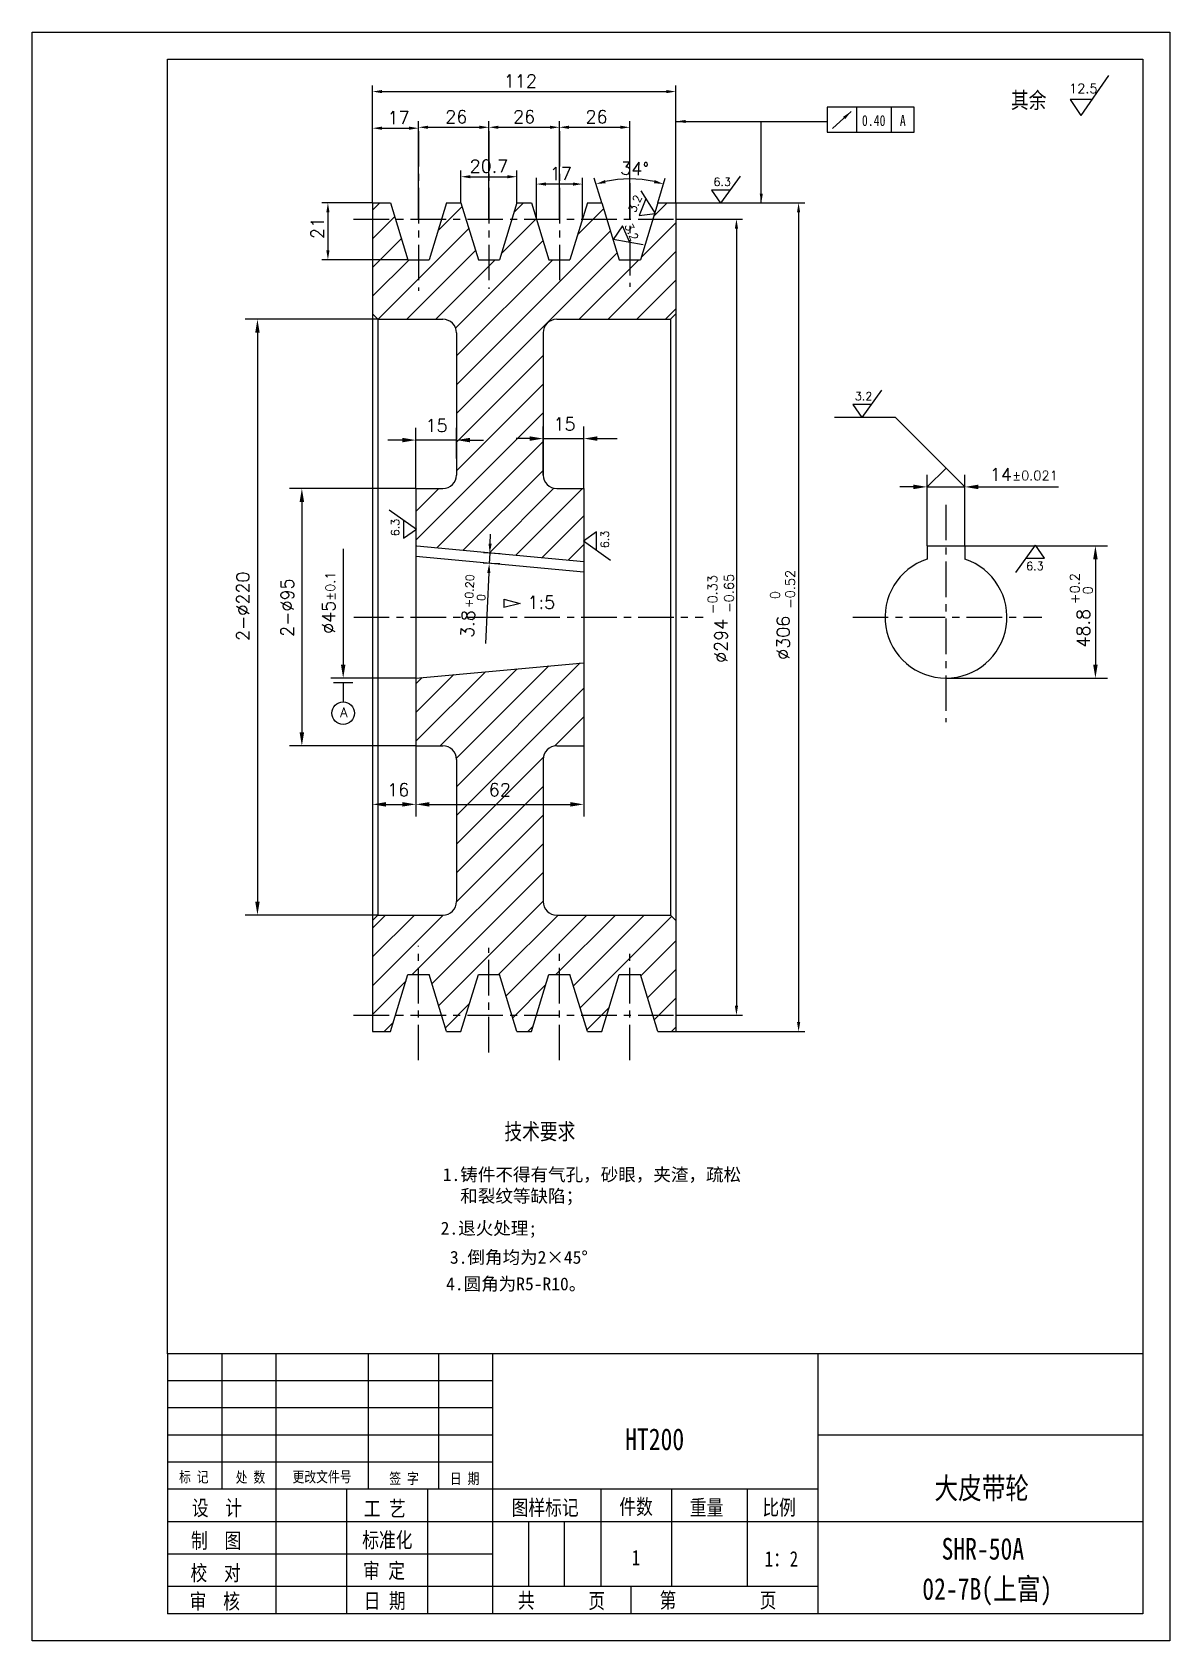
# Model space of a CAD drawing. Extents: x 345 to 765, y 133 to 727.
import ezdxf

# ---------------------------------------------------------------- set-up
doc = ezdxf.new("R2010")
doc.units = 0
doc.header["$LTSCALE"] = 10.5
doc.header["$MEASUREMENT"] = 0
doc.linetypes.add('CENTER', pattern=[2, 1.25, -0.25, 0.25, -0.25])
doc.layers.get('0').update_dxf_attribs({"color": 2, "linetype": 'CONTINUOUS'})
doc.layers.get('DEFPOINTS').update_dxf_attribs({"linetype": 'CONTINUOUS'})
doc.layers.add('PART', color=3, linetype='CONTINUOUS')
doc.layers.add('SMPEN_THICK', color=7, linetype='CONTINUOUS')
doc.styles.add('HZDX', font='', dxfattribs={"width": 0.8, "height": 7.5})
doc.styles.get("Standard").update_dxf_attribs({"font": 'txt.shx', "height": 4.75})
doc.styles.get('HZDX').set_extended_font_data('SimSun')
doc.dimstyles.get("Standard").update_dxf_attribs({"dimtxt": 0.18, "dimasz": 0.18, "dimexe": 0.18, "dimexo": 0.0625, "dimgap": 0.09, "dimtad": 0, "dimtih": 1, "dimtoh": 1, "dimdec": 4, "dimzin": 0, "dimdsep": 46, "dimtxsty": 'Standard', "dimcen": 0.09, "dimadec": 0, "dimazin": 0, "dimtfac": 1, "dimtdec": 4, "dimtofl": 0, "dimtmove": 0, "dimatfit": 3, "dimfxl": 1, "dimtolj": 1, "dimtzin": 0, "dimarcsym": 0})

# ---------------------------------------------------------------- blocks, each defined once
blk = doc.blocks.new('*D5')
at = {"color": 2, "linetype": 'ByBlock', "transparency": 16777216}
for p, q in [((486.73, 558.84), (440.15, 558.84)), ((444.65, 553.84), (444.65, 468.84)), ((486.73, 463.84), (440.15, 463.84))]:
    blk.add_line(p, q, dxfattribs=at)
for points in [[(443.82, 553.84), (445.48, 553.84), (444.65, 558.84)], [(443.82, 468.84), (445.48, 468.84), (444.65, 463.84)]]:
    blk.add_solid(points, dxfattribs=at)
at = {"layer": 'DEFPOINTS', "color": 0, "linetype": 'ByBlock', "transparency": 16777216}
for p in [(486.73, 558.84), (444.65, 463.84), (486.73, 463.84)]:
    blk.add_point(p, dxfattribs=at)
at = {"color": 2, "linetype": 'ByBlock', "transparency": 16777216, "insert": (439.27, 514.86), "char_height": 4.75, "attachment_point": 5, "rotation": 90}
blk.add_mtext('\\A1;2-∅95', dxfattribs=at)
blk = doc.blocks.new('*D6')
at = {"color": 2, "linetype": 'ByBlock', "transparency": 16777216}
for p, q in [((472.73, 621.34), (423.76, 621.34)), ((428.26, 616.34), (428.26, 406.34)), ((472.73, 401.34), (423.76, 401.34))]:
    blk.add_line(p, q, dxfattribs=at)
for points in [[(427.42, 616.34), (429.09, 616.34), (428.26, 621.34)], [(427.42, 406.34), (429.09, 406.34), (428.26, 401.34)]]:
    blk.add_solid(points, dxfattribs=at)
at = {"layer": 'DEFPOINTS', "color": 0, "linetype": 'ByBlock', "transparency": 16777216}
for p in [(472.73, 621.34), (428.26, 401.34), (472.73, 401.34)]:
    blk.add_point(p, dxfattribs=at)
at = {"color": 2, "linetype": 'ByBlock', "transparency": 16777216, "insert": (422.88, 515.36), "char_height": 4.75, "attachment_point": 5, "rotation": 90}
blk.add_mtext('\\A1;2-∅220', dxfattribs=at)
blk = doc.blocks.new('*D7')
at = {"color": 2, "linetype": 'ByBlock', "transparency": 16777216}
for p, q in [((470.73, 463.84), (470.73, 437.71)), ((486.73, 463.84), (486.73, 437.71)), ((475.73, 442.21), (481.73, 442.21))]:
    blk.add_line(p, q, dxfattribs=at)
for points in [[(475.73, 443.05), (475.73, 441.38), (470.73, 442.21)], [(481.73, 443.05), (481.73, 441.38), (486.73, 442.21)]]:
    blk.add_solid(points, dxfattribs=at)
at = {"layer": 'DEFPOINTS', "color": 0, "linetype": 'ByBlock', "transparency": 16777216}
for p in [(470.73, 463.84), (486.73, 463.84), (486.73, 442.21)]:
    blk.add_point(p, dxfattribs=at)
at = {"color": 2, "linetype": 'ByBlock', "transparency": 16777216, "insert": (480.22, 447.59), "char_height": 4.75, "attachment_point": 5}
blk.add_mtext('\\A1;16', dxfattribs=at)
blk = doc.blocks.new('*D8')
at = {"color": 2, "linetype": 'ByBlock', "transparency": 16777216}
for p, q in [((548.73, 463.84), (548.73, 437.71)), ((491.73, 442.21), (543.73, 442.21))]:
    blk.add_line(p, q, dxfattribs=at)
for points in [[(491.73, 443.05), (491.73, 441.38), (486.73, 442.21)], [(543.73, 443.05), (543.73, 441.38), (548.73, 442.21)]]:
    blk.add_solid(points, dxfattribs=at)
at = {"layer": 'DEFPOINTS', "color": 0, "linetype": 'ByBlock', "transparency": 16777216}
for p in [(486.73, 463.84), (548.73, 463.84), (548.73, 442.21)]:
    blk.add_point(p, dxfattribs=at)
at = {"color": 2, "linetype": 'ByBlock', "transparency": 16777216, "insert": (517.73, 447.59), "char_height": 4.75, "attachment_point": 5}
blk.add_mtext('\\A1;62', dxfattribs=at)
blk = doc.blocks.new('*D9')
at = {"color": 2, "linetype": 'ByBlock', "transparency": 16777216}
for p, q in [((555.39, 662.34), (552.61, 671.43)), ((576.06, 662.34), (578.84, 671.43))]:
    blk.add_line(p, q, dxfattribs=at)
blk.add_arc((565.73, 628.53), 42.61, 77.70798, 102.29202, dxfattribs=at)
for points in [[(556.8, 669.6), (556.51, 670.73), (553.27, 669.28)], [(574.95, 670.73), (574.65, 669.6), (578.19, 669.28)]]:
    blk.add_solid(points, dxfattribs=at)
at = {"layer": 'DEFPOINTS', "color": 0, "linetype": 'ByBlock', "transparency": 16777216}
for p in [(561.52, 670.93), (555.39, 662.34), (576.06, 662.34), (561.81, 641.34), (569.64, 641.34)]:
    blk.add_point(p, dxfattribs=at)
at = {"color": 2, "linetype": 'ByBlock', "transparency": 16777216, "insert": (567.5, 674.98), "char_height": 4.75, "attachment_point": 5, "rotation": 357.82077}
blk.add_mtext('\\A1;34°', dxfattribs=at)
blk = doc.blocks.new('*D10')
at = {"color": 2, "linetype": 'ByBlock', "transparency": 16777216}
for p, q in [((531.23, 656.34), (531.23, 671.51)), ((548.23, 656.34), (548.23, 671.51)), ((544.73, 669.26), (534.73, 669.26))]:
    blk.add_line(p, q, dxfattribs=at)
for points in [[(534.73, 669.85), (534.73, 668.68), (531.23, 669.26)], [(544.73, 669.85), (544.73, 668.68), (548.23, 669.26)]]:
    blk.add_solid(points, dxfattribs=at)
at = {"layer": 'DEFPOINTS', "color": 0, "linetype": 'ByBlock', "transparency": 16777216}
for p in [(531.23, 669.26), (531.23, 656.34), (548.23, 656.34)]:
    blk.add_point(p, dxfattribs=at)
at = {"color": 2, "linetype": 'ByBlock', "transparency": 16777216, "insert": (540.24, 673.14), "char_height": 4.75, "attachment_point": 5}
blk.add_mtext('\\A1;17', dxfattribs=at)
blk = doc.blocks.new('*D11')
at = {"color": 2, "linetype": 'ByBlock', "transparency": 16777216}
for p, q in [((503.39, 662.34), (503.39, 674.22)), ((506.89, 671.97), (520.56, 671.97)), ((524.06, 662.34), (524.06, 674.22))]:
    blk.add_line(p, q, dxfattribs=at)
for points in [[(506.89, 672.55), (506.89, 671.39), (503.39, 671.97)], [(520.56, 672.55), (520.56, 671.39), (524.06, 671.97)]]:
    blk.add_solid(points, dxfattribs=at)
at = {"layer": 'DEFPOINTS', "color": 0, "linetype": 'ByBlock', "transparency": 16777216}
for p in [(524.06, 671.97), (503.39, 662.34), (524.06, 662.34)]:
    blk.add_point(p, dxfattribs=at)
at = {"color": 2, "linetype": 'ByBlock', "transparency": 16777216, "insert": (513.73, 675.85), "char_height": 4.75, "attachment_point": 5}
blk.add_mtext('\\A1;20.7', dxfattribs=at)
blk = doc.blocks.new('*D12')
at = {"color": 2, "linetype": 'ByBlock', "transparency": 16777216}
for p, q in [((470.73, 662.34), (470.73, 692.14)), ((474.23, 689.89), (484.23, 689.89)), ((487.73, 656.34), (487.73, 692.14))]:
    blk.add_line(p, q, dxfattribs=at)
for points in [[(474.23, 690.48), (474.23, 689.31), (470.73, 689.89)], [(484.23, 690.48), (484.23, 689.31), (487.73, 689.89)]]:
    blk.add_solid(points, dxfattribs=at)
at = {"layer": 'DEFPOINTS', "color": 0, "linetype": 'ByBlock', "transparency": 16777216}
for p in [(487.73, 689.89), (470.73, 662.34), (487.73, 656.34)]:
    blk.add_point(p, dxfattribs=at)
at = {"color": 2, "linetype": 'ByBlock', "transparency": 16777216, "insert": (480.34, 693.77), "char_height": 4.75, "attachment_point": 5}
blk.add_mtext('\\A1;17', dxfattribs=at)
blk = doc.blocks.new('*D13')
at = {"color": 2, "linetype": 'ByBlock', "transparency": 16777216}
for p, q in [((487.73, 656.34), (487.73, 692.48)), ((491.23, 690.23), (510.23, 690.23)), ((513.73, 656.34), (513.73, 692.48))]:
    blk.add_line(p, q, dxfattribs=at)
for points in [[(491.23, 690.82), (491.23, 689.65), (487.73, 690.23)], [(510.23, 690.82), (510.23, 689.65), (513.73, 690.23)]]:
    blk.add_solid(points, dxfattribs=at)
at = {"layer": 'DEFPOINTS', "color": 0, "linetype": 'ByBlock', "transparency": 16777216}
for p in [(513.73, 690.23), (487.73, 656.34), (513.73, 656.34)]:
    blk.add_point(p, dxfattribs=at)
at = {"color": 2, "linetype": 'ByBlock', "transparency": 16777216, "insert": (501.66, 694.11), "char_height": 4.75, "attachment_point": 5}
blk.add_mtext('\\A1;26', dxfattribs=at)
blk = doc.blocks.new('*D14')
at = {"color": 2, "linetype": 'ByBlock', "transparency": 16777216}
for p, q in [((513.73, 656.34), (513.73, 692.48)), ((517.23, 690.23), (536.23, 690.23)), ((539.73, 656.34), (539.73, 692.48))]:
    blk.add_line(p, q, dxfattribs=at)
for points in [[(517.23, 690.82), (517.23, 689.65), (513.73, 690.23)], [(536.23, 690.82), (536.23, 689.65), (539.73, 690.23)]]:
    blk.add_solid(points, dxfattribs=at)
at = {"layer": 'DEFPOINTS', "color": 0, "linetype": 'ByBlock', "transparency": 16777216}
for p in [(539.73, 690.23), (513.73, 656.34), (539.73, 656.34)]:
    blk.add_point(p, dxfattribs=at)
at = {"color": 2, "linetype": 'ByBlock', "transparency": 16777216, "insert": (526.71, 694.11), "char_height": 4.75, "attachment_point": 5}
blk.add_mtext('\\A1;26', dxfattribs=at)
blk = doc.blocks.new('*D15')
at = {"color": 2, "linetype": 'ByBlock', "transparency": 16777216}
for p, q in [((539.73, 656.34), (539.73, 692.48)), ((543.23, 690.23), (562.23, 690.23)), ((565.73, 656.34), (565.73, 692.48))]:
    blk.add_line(p, q, dxfattribs=at)
for points in [[(543.23, 690.82), (543.23, 689.65), (539.73, 690.23)], [(562.23, 690.82), (562.23, 689.65), (565.73, 690.23)]]:
    blk.add_solid(points, dxfattribs=at)
at = {"layer": 'DEFPOINTS', "color": 0, "linetype": 'ByBlock', "transparency": 16777216}
for p in [(565.73, 690.23), (539.73, 656.34), (565.73, 656.34)]:
    blk.add_point(p, dxfattribs=at)
at = {"color": 2, "linetype": 'ByBlock', "transparency": 16777216, "insert": (553.44, 694.11), "char_height": 4.75, "attachment_point": 5}
blk.add_mtext('\\A1;26', dxfattribs=at)
blk = doc.blocks.new('*D16')
at = {"color": 2, "linetype": 'ByBlock', "transparency": 16777216}
for p, q in [((470.73, 662.34), (470.73, 705.67)), ((474.23, 703.42), (579.23, 703.42)), ((582.73, 662.34), (582.73, 705.67))]:
    blk.add_line(p, q, dxfattribs=at)
for points in [[(474.23, 704), (474.23, 702.84), (470.73, 703.42)], [(579.23, 704), (579.23, 702.84), (582.73, 703.42)]]:
    blk.add_solid(points, dxfattribs=at)
at = {"layer": 'DEFPOINTS', "color": 0, "linetype": 'ByBlock', "transparency": 16777216}
for p in [(582.73, 703.42), (470.73, 662.34), (582.73, 662.34)]:
    blk.add_point(p, dxfattribs=at)
at = {"color": 2, "linetype": 'ByBlock', "transparency": 16777216, "insert": (525.35, 707.3), "char_height": 4.75, "attachment_point": 5}
blk.add_mtext('\\A1;112', dxfattribs=at)
blk = doc.blocks.new('*D17')
at = {"color": 2, "linetype": 'ByBlock', "transparency": 16777216}
for p, q in [((470.73, 662.34), (452.02, 662.34)), ((454.27, 658.84), (454.27, 644.84)), ((483.81, 641.34), (452.02, 641.34))]:
    blk.add_line(p, q, dxfattribs=at)
for points in [[(453.69, 658.84), (454.86, 658.84), (454.27, 662.34)], [(453.69, 644.84), (454.86, 644.84), (454.27, 641.34)]]:
    blk.add_solid(points, dxfattribs=at)
at = {"layer": 'DEFPOINTS', "color": 0, "linetype": 'ByBlock', "transparency": 16777216}
for p in [(470.73, 662.34), (454.27, 641.34), (483.81, 641.34)]:
    blk.add_point(p, dxfattribs=at)
at = {"color": 2, "linetype": 'ByBlock', "transparency": 16777216, "insert": (450.4, 653.03), "char_height": 4.75, "attachment_point": 5, "rotation": 90}
blk.add_mtext('\\A1;21', dxfattribs=at)

msp = doc.modelspace()

# ---------------------------------------------------------------- hatches: boundary and pattern name
at = {"layer": 'SMPEN_THICK'}
h = msp.add_hatch(dxfattribs=at)
h.set_pattern_fill('ANSI31', color=256, scale=60, style=0)
h.paths.add_polyline_path([(533.72819, 616.3359, -0.414213562), (538.72819, 621.3359), (580.72819, 621.3359), (582.72819, 623.3359), (582.72819, 658.3359), (574.22819, 658.3359), (569.64223, 643.3359), (561.81415, 643.3359), (557.22819, 658.3359), (548.22819, 658.3359), (543.64223, 643.3359), (535.81415, 643.3359), (531.22819, 658.3359), (522.22819, 658.3359), (517.64223, 643.3359), (509.81415, 643.3359), (505.22819, 658.3359), (496.22819, 658.3359), (491.64223, 643.3359), (483.81415, 643.3359), (479.22819, 658.3359), (470.72819, 658.3359), (470.72819, 623.3359), (472.72819, 621.3359), (496.72819, 621.3359, -0.414213562), (501.72819, 616.3359), (501.72819, 563.8359, -0.414213562), (496.72819, 558.8359), (486.72819, 558.8359), (486.72819, 543.9829), (486.94378, 543.82787), (486.72819, 543.67567), (486.72819, 537.65192), (548.72819, 531.95192), (548.72819, 539.35338), (548.60735, 539.44027), (548.72819, 539.52558), (548.72819, 558.8359), (538.72819, 558.8359, -0.414213562), (533.72819, 563.8359), (533.72819, 581.78155)])
h.paths.add_polyline_path([(538.72819, 463.8359), (548.72819, 463.8359), (548.72819, 494.5359), (486.72819, 488.8359), (486.72819, 463.8359), (496.72819, 463.8359, -0.414213562), (501.72819, 458.8359), (501.72819, 406.3359, -0.414213562), (496.72819, 401.3359), (472.72819, 401.3359), (470.72819, 399.3359), (470.72819, 364.3359), (479.22819, 364.3359), (483.81415, 379.3359), (491.64223, 379.3359), (496.22819, 364.3359), (505.22819, 364.3359), (509.81415, 379.3359), (517.64223, 379.3359), (522.22819, 364.3359), (531.22819, 364.3359), (535.81415, 379.3359), (543.64223, 379.3359), (548.22819, 364.3359), (557.22819, 364.3359), (561.81415, 379.3359), (569.64223, 379.3359), (574.22819, 364.3359), (582.72819, 364.3359), (582.72819, 399.3359), (580.72819, 401.3359), (538.72819, 401.3359, -0.414213562), (533.72819, 406.3359), (533.72819, 458.8359, -0.414213562)])
h.paths.add_polyline_path([(479.22819, 364.3359), (470.72819, 364.3359), (470.72819, 358.3359), (477.3938, 358.3359)])
h.paths.add_polyline_path([(505.22819, 364.3359), (496.22819, 364.3359), (498.06257, 358.3359), (503.3938, 358.3359)])
h.paths.add_polyline_path([(531.22819, 364.3359), (522.22819, 364.3359), (524.06257, 358.3359), (529.3938, 358.3359)])
h.paths.add_polyline_path([(557.22819, 364.3359), (548.22819, 364.3359), (550.06257, 358.3359), (555.3938, 358.3359)])
h.paths.add_polyline_path([(582.72819, 364.3359), (574.22819, 364.3359), (576.06257, 358.3359), (582.72819, 358.3359)])
h.paths.add_polyline_path([(582.72819, 664.3359), (576.06257, 664.3359), (574.94146, 660.66892), (575.08387, 660.44621), (574.86467, 660.41774), (574.22819, 658.3359), (582.72819, 658.3359)])
h.paths.add_polyline_path([(555.3938, 664.3359), (550.06257, 664.3359), (548.22819, 658.3359), (557.22819, 658.3359)])
h.paths.add_polyline_path([(529.3938, 664.3359), (524.06257, 664.3359), (522.22819, 658.3359), (531.22819, 658.3359)])
h.paths.add_polyline_path([(503.3938, 664.3359), (498.06257, 664.3359), (496.22819, 658.3359), (505.22819, 658.3359)])
h.paths.add_polyline_path([(477.3938, 664.3359), (470.72819, 664.3359), (470.72819, 658.3359), (479.22819, 658.3359)])
h.paths.add_polyline_path([(512.58235, 451.15093), (522.87402, 451.15093), (522.87402, 444.02593), (512.58235, 444.02593)], flags=24)

# ---------------------------------------------------------------- linework, layer by layer
for p, q in [((742.45264, 711.30694), (732.27702, 696.61229)), ((728.25779, 702.47559), (732.27702, 696.61229)), ((736.33719, 702.47559), (728.25779, 702.47559)), ((606.42552, 674.23694), (599.23077, 664.23132)), ((571.67666, 665.76226), (569.16273, 659.67733)), ((569.75264, 668.78369), (575.08387, 660.44621)), ((602.60107, 669.01222), (595.85544, 669.01222)), ((595.85544, 669.01222), (599.23077, 664.23132)), ((569.16273, 659.67733), (575.08387, 660.44621)), ((562.98311, 655.88497), (559.5679, 650.80631)), ((565.78352, 649.6947), (562.98311, 655.88497)), ((570.67715, 648.80732), (559.5679, 650.80631)), ((658.62331, 595.10188), (651.42856, 585.09626)), ((654.79885, 589.87716), (648.05322, 589.87716)), ((648.05322, 589.87716), (651.42856, 585.09626)), ((476.93816, 551.02262), (486.94378, 543.82787)), ((482.16288, 547.19817), (482.16288, 540.45254)), ((482.16288, 540.45254), (486.94378, 543.82787)), ((553.38825, 542.8156), (548.60735, 539.44027)), ((553.38825, 536.06997), (553.38825, 542.8156)), ((558.61297, 532.24552), (548.60735, 539.44027)), ((708.30028, 527.88243), (715.49503, 537.88805)), ((718.87036, 533.10715), (715.49503, 537.88805)), ((712.12474, 533.10715), (718.87036, 533.10715))]:
    msp.add_line(p, q)
at = {"color": 2, "linetype": 'ByBlock'}
for p, q in [((582.72819, 664.3359), (630.29379, 664.3359)), ((628.04379, 660.8359), (628.04379, 361.8359)), ((582.72819, 658.3359), (607.34477, 658.3359)), ((605.09477, 654.8359), (605.09477, 367.8359)), ((481.72819, 576.72821), (476.34681, 576.72821)), ((486.72819, 558.8359), (486.72819, 581.22821)), ((501.72819, 576.72821), (486.72819, 576.72821)), ((501.72819, 569.89934), (501.72819, 581.22821)), ((506.72819, 576.72821), (511.72819, 576.72821)), ((528.72819, 577.28155), (523.72819, 577.28155)), ((533.72819, 563.8359), (533.72819, 581.78155)), ((533.72819, 577.28155), (548.72819, 577.28155)), ((548.72819, 558.8359), (548.72819, 581.78155)), ((553.72819, 577.28155), (561.05618, 577.28155)), ((670.45123, 559.43956), (665.45123, 559.43956)), ((675.45123, 537.6359), (675.45123, 563.93956)), ((675.45123, 559.43956), (689.45123, 559.43956)), ((689.45123, 537.6359), (689.45123, 563.93956)), ((694.45123, 559.43956), (723.99526, 559.43956)), ((514.16037, 538.46087), (514.32041, 541.95721)), ((459.90871, 536.58257), (459.90871, 493.8359)), ((517.90213, 534.78593), (511.75268, 535.06742)), ((514.00033, 534.96453), (513.82639, 531.1645)), ((689.45123, 537.6359), (742.1234, 537.6359)), ((517.72819, 530.9859), (511.57874, 531.26738)), ((737.6234, 532.6359), (737.6234, 493.8359)), ((513.66634, 527.66816), (512.47383, 501.61607)), ((486.72819, 488.8359), (455.40871, 488.8359)), ((682.45123, 488.8359), (742.1234, 488.8359)), ((582.72819, 364.3359), (607.34477, 364.3359)), ((582.72819, 358.3359), (630.29379, 358.3359))]:
    msp.add_line(p, q, dxfattribs=at)
for points in [[(627.46046, 660.8359), (628.62713, 660.8359), (628.04379, 664.3359)], [(604.51143, 654.8359), (605.6781, 654.8359), (605.09477, 658.3359)], [(481.72819, 577.56154), (481.72819, 575.89488), (486.72819, 576.72821)], [(506.72819, 577.56154), (506.72819, 575.89488), (501.72819, 576.72821)], [(528.72819, 578.11488), (528.72819, 576.44821), (533.72819, 577.28155)], [(553.72819, 578.11488), (553.72819, 576.44821), (548.72819, 577.28155)], [(670.45123, 560.27289), (670.45123, 558.60622), (675.45123, 559.43956)], [(694.45123, 560.27289), (694.45123, 558.60622), (689.45123, 559.43956)], [(513.57765, 538.48755), (514.7431, 538.4342), (514.00033, 534.96453)], [(736.79007, 532.6359), (738.45673, 532.6359), (737.6234, 537.6359)], [(513.08362, 527.69483), (514.24907, 527.64149), (513.82639, 531.1645)], [(459.07538, 493.8359), (460.74204, 493.8359), (459.90871, 488.8359)], [(736.79007, 493.8359), (738.45673, 493.8359), (737.6234, 488.8359)], [(604.51143, 367.8359), (605.6781, 367.8359), (605.09477, 364.3359)], [(627.46046, 361.8359), (628.62713, 361.8359), (628.04379, 358.3359)]]:
    msp.add_solid(points, dxfattribs=at)
at = {"layer": 'DEFPOINTS', "color": 0, "linetype": 'ByBlock'}
for p in [(582.72819, 664.3359), (582.72819, 658.3359), (486.72819, 576.72821), (548.72819, 577.28155), (501.72819, 569.89934), (486.72819, 558.8359), (533.72819, 563.8359), (548.72819, 558.8359), (689.45123, 559.43956), (517.90213, 534.78593), (675.45123, 537.6359), (689.45123, 537.6359), (689.45123, 537.6359), (486.72819, 533.8359), (513.82639, 531.1645), (517.72819, 530.9859), (459.90871, 488.8359), (486.72819, 488.8359), (682.45123, 488.8359), (737.6234, 488.8359), (582.72819, 364.3359), (605.09477, 364.3359), (582.72819, 358.3359), (628.04379, 358.3359)]:
    msp.add_point(p, dxfattribs=at)
at = {"layer": 'PART', "color": 6, "linetype": 'Continuous'}
for p, q in [((345.08971, 727.35143), (765.08971, 727.35143)), ((765.08971, 727.35143), (765.08971, 133.35144)), ((765.08971, 133.35144), (345.08971, 133.35144))]:
    msp.add_line(p, q, dxfattribs=at)
at = {"layer": 'PART', "color": 5, "linetype": 'Continuous'}
for p, q in [((395.08971, 717.35143), (755.08971, 717.35143)), ((755.08971, 717.35143), (755.08971, 143.35144)), ((395.08971, 239.35144), (395.08971, 143.35144)), ((755.08971, 143.35144), (395.08971, 143.35144))]:
    msp.add_line(p, q, dxfattribs=at)
at = {"layer": 'PART', "linetype": 'Continuous'}
for p, q in [((755.08971, 239.35144), (395.08971, 239.35144)), ((415.08971, 239.35144), (415.08971, 189.35144)), ((435.08971, 239.35144), (435.08971, 143.35144)), ((469.08971, 239.35144), (469.08971, 189.35144)), ((495.08971, 239.35144), (495.08971, 189.35144)), ((515.08971, 239.35144), (515.08971, 143.35144)), ((635.08971, 239.35144), (635.08971, 143.35144)), ((755.08971, 209.35144), (635.08971, 209.35144)), ((461.08971, 189.35144), (461.08971, 143.35144)), ((491.08971, 189.35144), (491.08971, 143.35144)), ((555.08971, 189.35144), (555.08971, 153.35144)), ((581.08971, 189.35144), (581.08971, 153.35144)), ((609.08971, 189.35144), (609.08971, 153.35144)), ((528.28971, 177.35144), (528.28971, 153.35144)), ((541.48971, 177.35144), (541.48971, 153.35144)), ((755.08971, 177.35144), (635.08971, 177.35144)), ((566.04526, 153.35144), (566.04526, 143.35144))]:
    msp.add_line(p, q, dxfattribs=at)
at = {"layer": 'SMPEN_THICK', "color": 6}
msp.add_line((345.08971, 133.35144), (345.08971, 727.35143), dxfattribs=at)
at = {"layer": 'SMPEN_THICK', "color": 5}
msp.add_line((395.08971, 239.35144), (395.08971, 717.35143), dxfattribs=at)
at = {"layer": 'SMPEN_THICK'}
for p, q in [((670.73613, 699.66904), (638.60265, 699.66904)), ((638.60265, 699.66904), (638.60265, 690.45256)), ((649.39894, 699.66904), (649.39894, 690.45256)), ((662.23592, 699.66904), (662.23592, 690.45256)), ((670.73613, 690.45256), (670.73613, 699.66904)), ((638.60265, 690.45256), (670.73613, 690.45256)), ((663.83203, 585.04157), (641.26813, 585.04157)), ((682.47884, 566.40587), (663.83203, 585.04157)), ((675.45123, 559.43956), (682.47884, 566.40587)), ((689.45123, 559.43956), (681.5823, 567.30163)), ((519.22876, 517.92818), (519.22876, 514.93078)), ((519.22876, 517.92818), (525.22851, 516.42948)), ((525.22851, 516.42948), (519.22876, 514.93078)), ((456.31386, 487.24673), (463.49855, 487.24673)), ((459.90621, 487.24673), (459.90621, 480.06858)), ((515.08971, 229.35144), (395.08971, 229.35144)), ((515.08971, 219.35144), (395.08971, 219.35144)), ((515.08971, 209.35144), (395.08971, 209.35144)), ((515.08971, 199.35144), (395.08971, 199.35144)), ((635.08971, 189.35144), (395.08971, 189.35144)), ((635.08971, 177.35144), (395.08971, 177.35144)), ((515.08971, 165.35144), (395.08971, 165.35144)), ((635.08971, 153.35144), (395.08971, 153.35144))]:
    msp.add_line(p, q, dxfattribs=at)
at = {"layer": 'SMPEN_THICK', "linetype": 'CENTER'}
for p, q in [((487.72819, 690.85417), (487.72819, 631.8601)), ((513.72819, 690.85417), (513.72819, 632.5809)), ((539.72819, 690.85417), (539.72819, 635.46411)), ((565.72819, 671.56628), (565.72819, 633.3017)), ((463.77144, 658.3359), (590.46504, 658.3359)), ((682.45123, 552.8543), (682.45123, 472.51423)), ((463.80433, 511.3359), (592.781, 511.3359)), ((648.01188, 511.3359), (717.85615, 511.3359)), ((487.72819, 347.70664), (487.72819, 389.92349)), ((513.72819, 350.63981), (513.72819, 389.20269)), ((539.72819, 347.70664), (539.72819, 387.76109)), ((565.72819, 347.70664), (565.72819, 387.76109)), ((463.77144, 364.3359), (590.46504, 364.3359))]:
    msp.add_line(p, q, dxfattribs=at)
at = {"layer": 'SMPEN_THICK', "color": 4}
for p, q in [((470.72819, 664.3359), (470.72819, 358.3359)), ((470.72819, 664.3359), (477.3938, 664.3359)), ((477.3938, 664.3359), (483.81415, 643.3359)), ((498.06257, 664.3359), (491.64223, 643.3359)), ((498.06257, 664.3359), (503.3938, 664.3359)), ((503.3938, 664.3359), (509.81415, 643.3359)), ((524.06257, 664.3359), (517.64223, 643.3359)), ((524.06257, 664.3359), (529.3938, 664.3359)), ((529.3938, 664.3359), (535.81415, 643.3359)), ((550.06257, 664.3359), (543.64223, 643.3359)), ((550.06257, 664.3359), (555.3938, 664.3359)), ((555.3938, 664.3359), (561.81415, 643.3359)), ((576.06257, 664.3359), (569.64223, 643.3359)), ((576.06257, 664.3359), (582.72819, 664.3359)), ((582.72819, 664.3359), (582.72819, 358.3359)), ((483.81415, 643.3359), (491.64223, 643.3359)), ((509.81415, 643.3359), (517.64223, 643.3359)), ((535.81415, 643.3359), (543.64223, 643.3359)), ((561.81415, 643.3359), (569.64223, 643.3359)), ((470.72819, 623.3359), (472.72819, 621.3359)), ((472.72819, 621.3359), (496.72819, 621.3359)), ((472.72819, 621.3359), (472.72819, 401.3359)), ((538.72819, 621.3359), (580.72819, 621.3359)), ((580.72819, 621.3359), (582.72819, 623.3359)), ((580.72819, 621.3359), (580.72819, 401.3359)), ((501.72819, 616.3359), (501.72819, 563.8359)), ((533.72819, 616.3359), (533.72819, 563.8359)), ((486.72819, 558.8359), (486.72819, 463.8359)), ((486.72819, 558.8359), (496.72819, 558.8359)), ((538.72819, 558.8359), (548.72819, 558.8359)), ((548.72819, 558.8359), (548.72819, 463.8359)), ((487.07607, 537.61994), (548.72819, 531.95192)), ((675.45123, 537.6359), (689.45123, 537.6359)), ((675.45123, 537.6359), (675.45123, 532.7193)), ((689.45123, 537.6359), (689.45123, 532.7193)), ((486.72819, 533.8359), (548.72819, 528.1359)), ((486.72819, 488.8359), (548.72819, 494.5359)), ((486.72819, 463.8359), (496.72819, 463.8359)), ((538.72819, 463.8359), (548.72819, 463.8359)), ((501.72819, 458.8359), (501.72819, 406.3359)), ((533.72819, 458.8359), (533.72819, 406.3359)), ((470.72819, 399.3359), (472.72819, 401.3359)), ((472.72819, 401.3359), (496.72819, 401.3359)), ((538.72819, 401.3359), (580.72819, 401.3359)), ((580.72819, 401.3359), (582.72819, 399.3359)), ((477.3938, 358.3359), (483.81415, 379.3359)), ((483.81415, 379.3359), (491.64223, 379.3359)), ((498.06257, 358.3359), (491.64223, 379.3359)), ((503.3938, 358.3359), (509.81415, 379.3359)), ((509.81415, 379.3359), (517.64223, 379.3359)), ((524.06257, 358.3359), (517.64223, 379.3359)), ((529.3938, 358.3359), (535.81415, 379.3359)), ((535.81415, 379.3359), (543.64223, 379.3359)), ((550.06257, 358.3359), (543.64223, 379.3359)), ((555.3938, 358.3359), (561.81415, 379.3359)), ((561.81415, 379.3359), (569.64223, 379.3359)), ((576.06257, 358.3359), (569.64223, 379.3359)), ((470.72819, 358.3359), (477.3938, 358.3359)), ((498.06257, 358.3359), (503.3938, 358.3359)), ((524.06257, 358.3359), (529.3938, 358.3359)), ((550.06257, 358.3359), (555.3938, 358.3359)), ((576.06257, 358.3359), (582.72819, 358.3359))]:
    msp.add_line(p, q, dxfattribs=at)
at = {"layer": 'SMPEN_THICK'}
msp.add_circle((459.90621, 475.87751), 4.19107, dxfattribs=at)
at = {"layer": 'SMPEN_THICK', "color": 4}
for centre, radius, start, end in [((496.72819, 616.3359), 5, 360, 90), ((538.72819, 616.3359), 5, 90, 180), ((496.72819, 563.8359), 5, 270, 360), ((538.72819, 563.8359), 5, 180, 270), ((682.45123, 511.3359), 22.5, 108.12620396, 71.87379604), ((496.72819, 458.8359), 5, 360, 90), ((538.72819, 458.8359), 5, 90, 180), ((496.72819, 406.3359), 5, 270, 0), ((538.72819, 406.3359), 5, 180, 270)]:
    msp.add_arc(centre, radius, start, end, dxfattribs=at)

# ---------------------------------------------------------------- texts
for s, height, p in [('12.5', 3.5, (727.89794, 704.81059)), ('6.3', 3, (596.62802, 670.59295)), ('3.2', 3, (648.8258, 591.45789)), ('6.3', 3, (712.06373, 528.72746)), ('A', 3.5, (458.78676, 474.45013))]:
    msp.add_text(s, height=height).set_placement(p)
for s, rotation, p in [('3.2', 67.13803454, (567.80077, 660.49729)), ('3.2', 293.68807619, (563.73706, 655.95142)), ('6.3', 90, (480.58215, 541.22512)), ('6.3', 90, (557.98791, 536.83751))]:
    msp.add_text(s, height=3, rotation=rotation).set_placement(p)
at = {"color": 2, "linetype": 'ByBlock', "char_height": 4.75}
for s, insert, attachment_point in [('\\A1;15', (494.36873, 582.10321), 5), ('\\A1;15', (541.6413, 582.65655), 5), ('\\f仿宋_GB2312|b0|i0|c134|p49;1.铸件不得有气孔，砂眼，夹渣，疏松\\P  和裂纹等缺陷；', (496.67852, 307.88885), 1), ('\\f仿宋_GB2312|b0|i0|c134|p49;2.退火处理;', (513.70523, 285.10262), 5), ('\\f仿宋_GB2312|b0|i0|c134|p49;3.倒角均为2×45%%d', (524.77919, 274.68606), 5), ('\\f仿宋_GB2312|b0|i0|c134|p49;4.圆角为R5-R10。', (523.78665, 264.86959), 5)]:
    msp.add_mtext(s, dxfattribs=dict(at, insert=insert, attachment_point=attachment_point))
at = {"color": 2, "linetype": 'ByBlock', "insert": (454.53371, 516.68009), "char_height": 4.75, "attachment_point": 5, "rotation": 90}
msp.add_mtext('∅45\\H3.5;%%p0.1', dxfattribs=at)
at = {"layer": 'SMPEN_THICK', "style": 'HZDX', "width": 0.8}
for s, height, p in [('其余', 6, (706.42895, 699.2308)), ('0.40', 4, (651.41141, 692.71809)), ('A', 4, (665.42583, 692.71809)), ('HT200', 8, (564.01981, 203.78999)), ('标 记', 4, (399.32336, 191.89251)), ('处 数', 4, (420.20776, 191.76441)), ('更改文件号', 4, (441.18678, 191.8943)), ('签 字', 4, (476.91475, 191.28602)), ('日 期', 4, (499.2924, 191.24245)), ('大皮带轮', 8, (678.18565, 185.73256)), ('设  计', 5.67, (404.03631, 179.58954)), ('工 艺', 5.67, (467.51979, 179.33082)), ('图样标记', 5.67, (522.08382, 179.72743)), ('件数', 5.67, (561.82581, 180.02467)), ('重量', 5.67, (587.88797, 179.7283)), ('比例', 5.67, (614.65916, 179.76527)), ('制  图', 5.67, (403.7398, 167.52564)), ('标准化', 5.67, (466.92676, 167.74844)), ('1', 5.67, (566.46555, 161.25838)), ('1：2', 5.67, (615.50999, 160.78854)), ('SHR-50A', 8, (680.82128, 163.3427)), ('校  对', 5.67, (403.53605, 155.568)), ('审 定', 5.67, (467.26027, 156.42508)), ('02-7B(上富)', 8, (673.71323, 148.5165)), ('审  核', 5.67, (403.23953, 145.10227)), ('日 期', 5.67, (467.53229, 145.31172)), ('共', 5.67, (524.38973, 145.41565)), ('页', 5.67, (550.40569, 145.28595)), ('第', 5.67, (576.72502, 145.4896)), ('页', 5.67, (613.6557, 145.4896))]:
    msp.add_text(s, height=height, dxfattribs=at).set_placement(p)
at = {"layer": 'SMPEN_THICK', "color": 2}
for s, height, p in [('14', 4.75, (698.61669, 561.63888)), ('%%P0.021', 3.5, (706.8969, 561.86929))]:
    msp.add_text(s, height=height, dxfattribs=at).set_placement(p)
for s, height, rotation, p in [('+0.20', 3, 87.37915544, (507.69497, 514.76819)), ('-0.33', 3.5, 90, (597.97821, 512.48831)), ('-0.65', 3.5, 90, (604.0973, 512.92438)), ('-0.52', 3.5, 90, (626.7113, 514.41834)), ('+0.2', 3.5, 90, (731.74368, 516.20891)), ('0', 3, 87.37915544, (512.29818, 517.24564)), ('0', 3.5, 90, (621.09475, 517.9745)), ('0', 3.5, 90, (736.58427, 519.72454)), ('3.8', 4.75, 87.37915544, (508.06226, 503.65644)), ('∅306', 4.75, 90, (624.73495, 495.58185)), ('48.8', 4.75, 90, (735.55508, 500.13061)), ('∅294', 4.75, 90, (601.78592, 494.44735))]:
    msp.add_text(s, height=height, rotation=rotation, dxfattribs=at).set_placement(p)
at = {"layer": 'SMPEN_THICK', "insert": (527.97839, 519.17709), "char_height": 4.75, "width": 15.4993, "attachment_point": 1}
msp.add_mtext('1:5', dxfattribs=at)
at = {"layer": 'SMPEN_THICK', "insert": (532.50604, 321.07743), "char_height": 6, "attachment_point": 5, "style": 'HZDX'}
msp.add_mtext('\\f仿宋_GB2312|b0|i0|c134|p49;技术要求', dxfattribs=at)

# ---------------------------------------------------------------- dimensions: what is measured, and where the dimension line sits
at = {"layer": 'SMPEN_THICK'}
for base, p1, p2, picture, middle in [((582.72819, 705.42116), (470.72819, 664.3359), (582.72819, 664.3359), '*D16', (525.35178, 705.42116)), ((487.72819, 691.8938), (470.72819, 664.3359), (487.72819, 658.3359), '*D12', (480.33609, 691.8938)), ((513.72819, 692.23198), (487.72819, 658.3359), (513.72819, 658.3359), '*D13', (501.65931, 692.23198)), ((539.72819, 692.23198), (513.72819, 658.3359), (539.72819, 658.3359), '*D14', (526.70563, 692.23198)), ((565.72819, 692.23198), (539.72819, 658.3359), (565.72819, 658.3359), '*D15', (553.44427, 692.23198)), ((531.22819, 671.26458), (548.22819, 658.3359), (531.22819, 658.3359), '*D10', (540.24419, 671.26458))]:
    dim = msp.add_linear_dim(base=base, p1=p1, p2=p2, dimstyle='Standard', override={"dimtxt": 5, "dimasz": 3.5, "dimexe": 2.25, "dimexo": 0, "dimgap": 1.5, "dimtad": 1, "dimtih": 0, "dimtoh": 0, "dimzin": 8, "dimclrd": 2, "dimclre": 2, "dimclrt": 2, "dimtm": 0.115, "dimtfac": 0.66667, "dimtofl": 1, "dimatfit": 1, "dimtvp": 5, "dimtzin": 8}, dxfattribs=at)
    dim.commit()
    dim.dimension.update_dxf_attribs({"geometry": picture, "text_midpoint": middle, "dimtype": 160, "insert": (0, 2)})
dim = msp.add_linear_dim(base=(524.06257, 673.97005), p1=(503.3938, 664.3359), p2=(524.06257, 664.3359), text='20.7', dimstyle='Standard', override={"dimtxt": 5, "dimasz": 3.5, "dimexe": 2.25, "dimexo": 0, "dimgap": 1.5, "dimtad": 1, "dimtih": 0, "dimtoh": 0, "dimzin": 8, "dimclrd": 2, "dimclre": 2, "dimclrt": 2, "dimtm": 0.115, "dimtfac": 0.66667, "dimtofl": 1, "dimatfit": 1, "dimtvp": 5, "dimtzin": 8}, dxfattribs=at)
dim.commit()
dim.dimension.update_dxf_attribs({"geometry": '*D11', "text_midpoint": (513.72819, 673.97005), "dimtype": 160, "insert": (0, 2)})
dim = msp.add_angular_dim_2l(base=(561.52116, 672.93221), line1=((576.06257, 664.3359), (569.64223, 643.3359)), line2=((555.3938, 664.3359), (561.81415, 643.3359)), dimstyle='Standard', override={"dimtxt": 5, "dimasz": 3.5, "dimexe": 2.25, "dimexo": 0, "dimgap": 1.5, "dimtad": 1, "dimtih": 0, "dimtoh": 0, "dimdec": 0, "dimzin": 8, "dimclrd": 2, "dimclre": 2, "dimclrt": 2, "dimtm": 0.115, "dimtfac": 0.66667, "dimtdec": 0, "dimtofl": 1, "dimatfit": 1, "dimtvp": 5, "dimtzin": 8}, dxfattribs=at)
dim.commit()
dim.dimension.update_dxf_attribs({"geometry": '*D9', "text_midpoint": (567.34833, 673.1096), "dimtype": 162, "insert": (0, 2)})
dim = msp.add_linear_dim(base=(454.27438, 643.3359), p1=(470.72819, 664.3359), p2=(483.81415, 643.3359), angle=90, dimstyle='Standard', override={"dimtxt": 5, "dimasz": 3.5, "dimexe": 2.25, "dimexo": 0, "dimgap": 1.5, "dimtad": 1, "dimtih": 0, "dimtoh": 0, "dimzin": 8, "dimclrd": 2, "dimclre": 2, "dimclrt": 2, "dimtm": 0.115, "dimtfac": 0.66667, "dimtofl": 1, "dimatfit": 1, "dimtvp": 5, "dimtzin": 8}, dxfattribs=at)
dim.commit()
dim.dimension.update_dxf_attribs({"geometry": '*D17', "text_midpoint": (454.27438, 655.03175), "dimtype": 160, "insert": (0, 2)})
for base, p1, p2, picture, middle in [((428.25805, 401.3359), (472.72819, 621.3359), (472.72819, 401.3359), '*D6', (428.25805, 515.36016)), ((444.64857, 463.8359), (486.72819, 558.8359), (486.72819, 463.8359), '*D5', (444.64857, 514.85582))]:
    dim = msp.add_linear_dim(base=base, p1=p1, p2=p2, angle=90, text='2-%%c<>', dimstyle='Standard', override={"dimscale": 2, "dimtxt": 5, "dimasz": 2.5, "dimexe": 2.25, "dimexo": 0, "dimgap": 1.5, "dimtad": 1, "dimtih": 0, "dimtoh": 0, "dimzin": 8, "dimclrd": 2, "dimclre": 2, "dimclrt": 2, "dimtm": 0.115, "dimtfac": 0.66667, "dimtofl": 1, "dimatfit": 1, "dimtvp": 5, "dimtzin": 8}, dxfattribs=at)
    dim.commit()
    dim.dimension.update_dxf_attribs({"geometry": picture, "text_midpoint": middle, "dimtype": 160})
dim = msp.add_linear_dim(base=(486.72819, 442.21343), p1=(470.72819, 463.8359), p2=(486.72819, 463.8359), dimstyle='Standard', override={"dimscale": 2, "dimtxt": 5, "dimasz": 2.5, "dimexe": 2.25, "dimexo": 0, "dimgap": 1.5, "dimtad": 1, "dimtih": 0, "dimtoh": 0, "dimzin": 8, "dimclrd": 2, "dimclre": 2, "dimclrt": 2, "dimtm": 0.115, "dimtfac": 0.66667, "dimtofl": 1, "dimatfit": 1, "dimtvp": 5, "dimtzin": 8}, dxfattribs=at)
dim.commit()
dim.dimension.update_dxf_attribs({"geometry": '*D7', "text_midpoint": (480.22241, 442.21343), "dimtype": 160})
dim = msp.add_linear_dim(base=(548.72819, 442.21343), p1=(486.72819, 463.8359), p2=(548.72819, 463.8359), dimstyle='Standard', override={"dimscale": 2, "dimtxt": 5, "dimasz": 2.5, "dimexe": 2.25, "dimexo": 0, "dimgap": 1.5, "dimtad": 1, "dimtih": 0, "dimtoh": 0, "dimzin": 8, "dimse1": 1, "dimclrd": 2, "dimclre": 2, "dimclrt": 2, "dimtm": 0.115, "dimtfac": 0.66667, "dimtofl": 1, "dimtmove": 1, "dimtvp": 5, "dimtzin": 8}, dxfattribs=at)
dim.commit()
dim.dimension.update_dxf_attribs({"geometry": '*D8', "text_midpoint": (517.72819, 447.58843)})

# ---------------------------------------------------------------- leaders
at = {"layer": 'SMPEN_THICK', "color": 2}
for points in [[(647.42655, 698.06091), (640.57505, 691.73215)], [(582.87607, 694.37822), (638.49157, 694.37822)], [(614.25688, 664.26513), (614.25688, 694.06777)]]:
    msp.add_leader(points, dimstyle='Standard', override={"dimtxt": 5, "dimasz": 3.5, "dimexe": 2.25, "dimexo": 0, "dimgap": 1.5, "dimtad": 1, "dimtih": 0, "dimtoh": 0, "dimzin": 8, "dimclrd": 2, "dimclre": 2, "dimclrt": 2, "dimtm": 0.115, "dimtfac": 0.66667, "dimtofl": 1, "dimtvp": 5, "dimtzin": 8}, dxfattribs=at)

doc.saveas('drawing.dxf')
